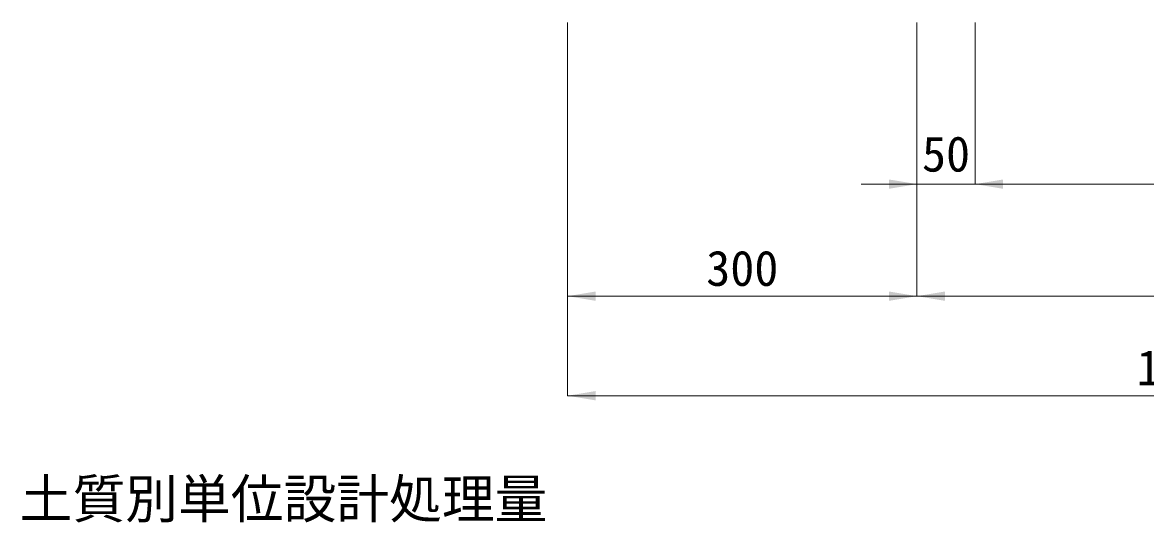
# Model space of a CAD drawing. Units: millimetres at full size; some dimension numbers follow another scale. Extents: x 40781 to 122968, y -21714 to -2620.
# Drawn here: x 54685 to 55650, y -18292 to -17863 of the extents above; entities that cross this region are included whole.
import ezdxf
from ezdxf.enums import TextEntityAlignment as Align

# ---------------------------------------------------------------- set-up
doc = ezdxf.new("R2010")
doc.units = ezdxf.units.MM
doc.header["$LTSCALE"] = 18
doc.layers.add('0_2', color=7, linetype='Continuous', lineweight=9)
doc.layers.add('寸法線', color=7, linetype='Continuous', lineweight=9)
doc.styles.add('ＭＳ ゴシック', font='')
doc.styles.get('ＭＳ ゴシック').set_extended_font_data('MS Gothic')

# ---------------------------------------------------------------- blocks, each defined once
blk = doc.blocks.new('filled_arrow')
at = {"color": 0, "linetype": 'Continuous', "lineweight": -2}
blk.add_solid([(7.5, 1.25), (0, 0), (7.5, -1.25)], dxfattribs=at)

msp = doc.modelspace()

# ---------------------------------------------------------------- linework, layer by layer
at = {"layer": '寸法線'}
for p, q in [((55153.67, -17862.78), (55153.67, -18097.97)), ((55153.67, -17862.78), (55153.67, -18183.51)), ((55453.67, -17862.78), (55453.67, -18097.97)), ((55453.67, -17862.78), (55453.67, -18097.97)), ((55453.67, -17862.78), (55453.67, -18001.7)), ((55503.67, -17862.78), (55503.67, -18001.7)), ((55503.67, -17862.78), (55503.67, -18001.7)), ((55405.67, -18001.7), (55551.67, -18001.7)), ((55503.67, -18001.7), (55863.67, -18001.7)), ((55153.67, -18097.97), (55453.67, -18097.97)), ((55453.67, -18097.97), (55913.67, -18097.97)), ((55153.67, -18183.51), (56213.67, -18183.51))]:
    msp.add_line(p, q, dxfattribs=at)

# ---------------------------------------------------------------- block references
at = {"layer": '寸法線', "xscale": 3.2, "yscale": 3.2, "rotation": 180}
for p in [(55453.67, -18001.7), (55453.67, -18097.97)]:
    msp.add_blockref('filled_arrow', p, dxfattribs=at)
at = {"layer": '寸法線', "xscale": 3.2, "yscale": 3.2}
for p in [(55503.67, -18001.7), (55503.67, -18001.7), (55153.67, -18097.97), (55453.67, -18097.97), (55153.67, -18183.51)]:
    msp.add_blockref('filled_arrow', p, dxfattribs=at)

# ---------------------------------------------------------------- texts
at = {"layer": '0_2', "style": 'ＭＳ ゴシック'}
msp.add_text('土質別単位設計処理量 ', height=33.23, dxfattribs=at).set_placement((54683.05, -18272.12), align=Align.MIDDLE_LEFT)
at = {"layer": '寸法線', "style": 'ＭＳ ゴシック'}
for s, p in [('50', (55478.67, -17975.75)), ('300', (55303.67, -18073.97)), ('1060', (55683.67, -18159.51))]:
    msp.add_text(s, height=30.38, dxfattribs=at).set_placement(p, align=Align.MIDDLE_CENTER)

doc.saveas('drawing.dxf')
